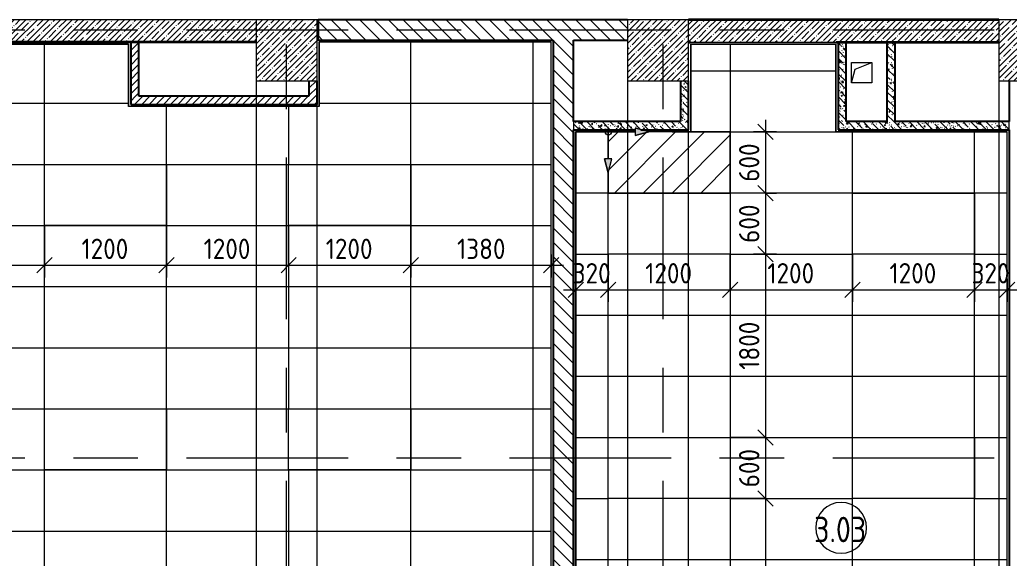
# Model space of a CAD drawing. Header units: millimetres. Extents: x -5507 to 191320, y -8553 to 29000.
# Drawn here: x 19589 to 29311, y 2614 to 7900 of the extents above; entities that cross this region are included whole.
import ezdxf

# ---------------------------------------------------------------- set-up
doc = ezdxf.new("R2010")
doc.units = ezdxf.units.MM
doc.linetypes.add('Осевая', pattern=[3175, 635, -476.25, 1587.5, -476.25])
for name, color, linetype, lineweight in [('0-1', 7, 'Continuous', 9), ('A-ANNO-DIMS', 7, 'Continuous', 9), ('A-ANNO-DIMS-100', 7, 'Continuous', 9), ('A-AREA-IDEN', 7, 'Continuous', 9), ('A-CLNG', 7, 'Continuous', 9), ('A-CLNG-PATT', 7, 'Continuous', 9), ('A-DETL', 7, 'Continuous', 9), ('A-DETL-GENF', 7, 'Continuous', 9), ('A-FLOR', 7, 'Continuous', 9), ('A-WALL', 7, 'Continuous', 9), ('I-WALL', 7, 'Continuous', 9), ('S-COLS', 7, 'Continuous', 9), ('Оси-2', 7, 'Осевая', 9)]:
    doc.layers.add(name, color=color, linetype=linetype, lineweight=lineweight)
for name, color, linetype, lineweight, true_color in [('A-DETL-GENF-3', 7, 'Continuous', 9, 0x004000), ('A-WALL-1', 7, 'Continuous', 25, 0x3c3c3c), ('A-WALL-3', 7, 'Continuous', 35, 0x3c3c3c)]:
    doc.layers.add(name, color=color, linetype=linetype, lineweight=lineweight, true_color=true_color)
doc.styles.add('GOST Common', font='GOST_Common.ttf', dxfattribs={"width": 0.9, "height": 250})
doc.styles.add('ISOCPEUR_1', font='isocpeur.ttf', dxfattribs={"width": 0.9, "height": 200})
doc.dimstyles.new('ISO-2_0_0_9К_Средний_округл2', dxfattribs={"dimscale": 304.8, "dimtxt": 199.196235, "dimasz": 0.492126, "dimexe": 0.393701, "dimexo": 0, "dimgap": 0, "dimtad": 1, "dimdec": 0, "dimrnd": 10, "dimzin": 0, "dimdsep": 46, "dimtxsty": 'ISOCPEUR_1', "dimblk1": 'OBLIQUE', "dimblk2": 'OBLIQUE', "dimsah": 1, "dimcen": 0.09, "dimdle": 0.393701, "dimazin": 0, "dimtfac": 1, "dimtdec": 4, "dimtix": 1, "dimtmove": 0, "dimatfit": 3, "dimfxl": 1, "dimtvp": 1, "dimtolj": 1, "dimtzin": 0, "dimarcsym": 2})
pattern_1 = [(135, (0, 0), (-70.71068, -70.71068), [])]
pattern_2 = [(135, (0, 0), (-75.43415, -75.43415), [106.68, -17.78, 3.556, -17.78]), (135, (0, 75.39), (-75.43415, -75.43415), []), (50, (0, 0), (127.5292, -11.15758), [13.335, -146.685]), (355, (0, 0), (-24.66966, 133.74), [10.668, -117.348]), (100.451, (10.63, -0.93), (102.85973, 122.5818), [11.333, -124.663]), (46.184, (0, 35.56), (189.75516, -29.4304), [20.002, -220.027]), (96.636, (15.81, 33.1), (166.1822, 173.1996), [17, -186.995]), (351.184, (0, 35.56), (166.1839, 173.1976), [16.002, -176.022]), (21, (17.78, 26.67), (106.13027, -71.58603), [13.335, -146.685]), (326, (17.78, 26.67), (43.2619, 128.93175), [10.668, -117.348]), (71.451, (26.62, 20.7), (149.392, 57.34505), [11.333, -124.663]), (37.5, (0, 0), (2.16223, 59.18836), [3.353, -112.573, 3.353, -115.773, -117.793]), (37.5, (0, 0), (2.16223, 59.18836), [-235.052, 3.353, -114.44]), (7.5, (0, 0), (46.77386, 70.12615), [3.353, -64.567, 3.353, -109.906, -44.894]), (7.5, (0, 0), (46.77386, 70.12615), [-181.178, 3.353, -41.542]), (327.5, (-39.65, 0), (94.91367, -4.01009), [3.353, -41.097, 3.353, -135.331, -184.023]), (327.5, (-39.65, 0), (94.91367, -4.01009), [-183.134, 3.353, -180.67]), (317.5, (-57.43, 0), (103.69057, 17.79882), [3.353, -54.432, 3.353, -88.748, -130.683]), (317.5, (-57.43, 0), (103.69057, 17.79882), [-149.885, 3.353, -127.33])]
pattern_3 = [(45, (0, 0), (-35.35534, 35.35534), [])]
pattern_4 = [(45, (0, 0), (-57.02463, 57.02463), []), (45, (57.025, 0), (-57.02463, 57.02463), [100.806, -20.161, 3.353, -16.808])]
pattern_5 = [(180, (21770.36, 6199), (-7e-14, -600), []), (270, (21770.4, 6199), (1200, 7e-14), [])]
pattern_6 = [(180, (11431, 2879.5), (-7e-14, -600), []), (270, (11431, 2879.5), (1200, 7e-14), [])]

# ---------------------------------------------------------------- blocks, each defined once
blk = doc.blocks.new('BSC_Колонна _Прямоугольная - 600х600-23286269-План потолков с обозначением видов отделки и геометрии 3 этажа в осях 1-12')
at = {"layer": 'S-COLS'}
h = blk.add_hatch(dxfattribs=at)
h.set_pattern_fill('FP_1', color=256, style=0, pattern_type=2)
h.set_pattern_definition([(45, (-29509.74, -7600), (-57.02463, 57.02463), []), (45, (-29452.72, -7600), (-57.02463, 57.02463), [100.806, -20.161, 3.353, -16.808])])
h.paths.add_polyline_path([(-300, -300), (300, -300), (300, 300), (-300, 300), (-300, 59.6)])
for p, q in [((300, 300), (-300, 300)), ((-300, 300), (-300, -300)), ((300, -300), (300, 300)), ((-300, -300), (300, -300))]:
    blk.add_line(p, q, dxfattribs=at)
blk = doc.blocks.new('BSC_Колонна _Прямоугольная - 600х600-V5-План потолков с обозначением видов отделки и геометрии 3 этажа в осях 1-12')
at = {"layer": 'S-COLS'}
h = blk.add_hatch(dxfattribs=at)
h.set_pattern_fill('FP_7', color=256, style=0, pattern_type=2)
h.set_pattern_definition([(45, (-25860, -7600), (-57.02463, 57.02463), []), (45, (-25802.975, -7600), (-57.02463, 57.02463), [100.806, -20.161, 3.353, -16.808])])
h.paths.add_polyline_path([(-300, -300), (300, -300), (300, 300), (-300, 300)])
for p, q in [((300, 300), (-300, 300)), ((-300, 300), (-300, -300)), ((300, -300), (300, 300)), ((-300, -300), (300, -300))]:
    blk.add_line(p, q, dxfattribs=at)
blk = doc.blocks.new('BSC_Колонна _Прямоугольная - 600х600-V19-План потолков с обозначением видов отделки и геометрии 3 этажа в осях 1-12')
at = {"layer": 'S-COLS'}
h = blk.add_hatch(dxfattribs=at)
h.set_pattern_fill('FP_24', color=256, style=0, pattern_type=2)
h.set_pattern_definition([(45, (-22210, -7600), (-57.02463, 57.02463), []), (45, (-22152.975, -7600), (-57.02463, 57.02463), [100.806, -20.161, 3.353, -16.808])])
h.paths.add_polyline_path([(-300, -300), (300, -300), (300, 300), (-300, 300)])
for p, q in [((300, 300), (-300, 300)), ((-300, 300), (-300, -300)), ((300, -300), (300, 300)), ((-300, -300), (300, -300))]:
    blk.add_line(p, q, dxfattribs=at)
blk = doc.blocks.new('Начало раскладки_красным - Начало раскладки_красным-26112293-План потолков с обозначением видов отделки и геометрии 3 этажа в осях 1-12')
at = {"layer": 'A-DETL-GENF'}
for points in [[(36.2, 264.8), (0, 400), (-36.2, 264.8)], [(400, 0), (264.8, 36.2), (264.8, -36.2)]]:
    blk.add_hatch(color=256, dxfattribs=at).paths.add_polyline_path(points)
for p, q in [((0, 400), (-36.2, 264.8)), ((0, 400), (-36.2, 264.8)), ((36.2, 264.8), (0, 400)), ((0, 400), (36.2, 264.8)), ((-36.2, 264.8), (36.2, 264.8)), ((-36.2, 264.8), (36.2, 264.8)), ((0, 30), (0, 264.8)), ((30, 0), (264.8, 0)), ((400, 0), (264.8, 36.2)), ((264.8, 36.2), (264.8, -36.2)), ((400, 0), (264.8, 36.2)), ((264.8, 36.2), (264.8, -36.2)), ((400, 0), (264.8, -36.2)), ((264.8, -36.2), (400, 0))]:
    blk.add_line(p, q, dxfattribs=at)
blk.add_circle((0, 0), 30, dxfattribs=at)
blk = doc.blocks.new('Марка_Помещения - Номер-25198446-План потолков с обозначением видов отделки и геометрии 3 этажа в осях 1-12')
at = {"layer": 'A-AREA-IDEN'}
for start, end in [(360, 180), (180, 360)]:
    blk.add_arc((0, 0), 2.5, start, end, dxfattribs=at)
blk = doc.blocks.new('DIMBLOCK33-План потолков с обозначением видов отделки и геометрии 3 этажа в осях 1-12')
at = {"layer": 'A-ANNO-DIMS-100'}
for p, q in [((26917.1, 6919), (26917.1, 6199)), ((27023.2, 6799), (26797.1, 6799)), ((26917.1, 6799), (27023.2, 6799)), ((27023.2, 6199), (26797.1, 6199)), ((26917.1, 6199), (27023.2, 6199))]:
    blk.add_line(p, q, dxfattribs=at)
at = {"layer": 'A-ANNO-DIMS-100', "lineweight": 20}
for p, q in [((26917.1, 6799), (26842.1, 6874)), ((26917.1, 6799), (26992.1, 6724)), ((26917.1, 6199), (26842.1, 6274)), ((26917.1, 6199), (26992.1, 6124))]:
    blk.add_line(p, q, dxfattribs=at)
at = {"layer": 'A-ANNO-DIMS-100', "color": 0, "insert": (26655.8, 6309.4), "char_height": 200, "width": 455.087, "attachment_point": 1, "rotation": 90, "line_spacing_factor": 1.149209, "style": 'ISOCPEUR_1'}
blk.add_mtext('600', dxfattribs=at)
blk = doc.blocks.new('_Oblique')
at = {"color": 0, "linetype": 'ByBlock', "lineweight": -2}
blk.add_line((-0.5, -0.5), (0.5, 0.5), dxfattribs=at)
blk = doc.blocks.new('DIMBLOCK34-План потолков с обозначением видов отделки и геометрии 3 этажа в осях 1-12')
at = {"layer": 'A-ANNO-DIMS-100', "lineweight": 20}
for p, q in [((26917.1, 6199), (26842.1, 6274)), ((26917.1, 6199), (26992.1, 6124)), ((26917.1, 5599), (26842.1, 5674)), ((26917.1, 5599), (26992.1, 5524))]:
    blk.add_line(p, q, dxfattribs=at)
at = {"layer": 'A-ANNO-DIMS-100'}
for p, q in [((27023.2, 6199), (26797.1, 6199)), ((26917.1, 6199), (26917.1, 5599)), ((26917.1, 6199), (27023.2, 6199)), ((27023.2, 5599), (26797.1, 5599)), ((26917.1, 5599), (27023.2, 5599))]:
    blk.add_line(p, q, dxfattribs=at)
at = {"layer": 'A-ANNO-DIMS-100', "color": 0, "insert": (26655.8, 5709.4), "char_height": 200, "width": 455.087, "attachment_point": 1, "rotation": 90, "line_spacing_factor": 1.149209, "style": 'ISOCPEUR_1'}
blk.add_mtext('600', dxfattribs=at)
blk = doc.blocks.new('DIMBLOCK35-План потолков с обозначением видов отделки и геометрии 3 этажа в осях 1-12')
at = {"layer": 'A-ANNO-DIMS-100', "lineweight": 20}
for p, q in [((26917.1, 5599), (26842.1, 5674)), ((26917.1, 5599), (26992.1, 5524)), ((26917.1, 3798.7), (26842.1, 3873.7)), ((26917.1, 3798.7), (26992.1, 3723.7))]:
    blk.add_line(p, q, dxfattribs=at)
at = {"layer": 'A-ANNO-DIMS-100'}
for p, q in [((27023.2, 5599), (26797.1, 5599)), ((26917.1, 5599), (26917.1, 3798.7)), ((26917.1, 5599), (27023.2, 5599)), ((26569.9, 3798.7), (27037.1, 3798.7)), ((26917.1, 3798.7), (26569.9, 3798.7))]:
    blk.add_line(p, q, dxfattribs=at)
at = {"layer": 'A-ANNO-DIMS-100', "color": 0, "insert": (26655.8, 4463.3), "char_height": 200, "width": 565.411, "attachment_point": 1, "rotation": 90, "line_spacing_factor": 1.149209, "style": 'ISOCPEUR_1'}
blk.add_mtext('1800', dxfattribs=at)
blk = doc.blocks.new('DIMBLOCK36-План потолков с обозначением видов отделки и геометрии 3 этажа в осях 1-12')
at = {"layer": 'A-ANNO-DIMS-100'}
for p, q in [((26569.9, 3798.7), (27037.1, 3798.7)), ((26917.1, 3798.7), (26569.9, 3798.7)), ((26917.1, 3798.7), (26917.1, 3198.7)), ((26569.9, 3198.7), (27037.1, 3198.7)), ((26917.1, 3198.7), (26569.9, 3198.7))]:
    blk.add_line(p, q, dxfattribs=at)
at = {"layer": 'A-ANNO-DIMS-100', "lineweight": 20}
for p, q in [((26917.1, 3798.7), (26842.1, 3873.7)), ((26917.1, 3798.7), (26992.1, 3723.7)), ((26917.1, 3198.7), (26842.1, 3273.7)), ((26917.1, 3198.7), (26992.1, 3123.7))]:
    blk.add_line(p, q, dxfattribs=at)
at = {"layer": 'A-ANNO-DIMS-100', "color": 0, "insert": (26655.8, 3309.1), "char_height": 200, "width": 455.087, "attachment_point": 1, "rotation": 90, "line_spacing_factor": 1.149209, "style": 'ISOCPEUR_1'}
blk.add_mtext('600', dxfattribs=at)
blk = doc.blocks.new('DIMBLOCK37-План потолков с обозначением видов отделки и геометрии 3 этажа в осях 1-12')
at = {"layer": 'A-ANNO-DIMS-100', "lineweight": 20}
for p, q in [((26917.1, 3198.7), (26842.1, 3273.7)), ((26917.1, 3198.7), (26992.1, 3123.7)), ((26917.1, 1398.7), (26842.1, 1473.7)), ((26917.1, 1398.7), (26992.1, 1323.7))]:
    blk.add_line(p, q, dxfattribs=at)
at = {"layer": 'A-ANNO-DIMS-100'}
for p, q in [((26569.9, 3198.7), (27037.1, 3198.7)), ((26917.1, 3198.7), (26569.9, 3198.7)), ((26917.1, 3198.7), (26917.1, 1398.7)), ((26569.9, 1398.7), (27037.1, 1398.7)), ((26917.1, 1398.7), (26569.9, 1398.7))]:
    blk.add_line(p, q, dxfattribs=at)
at = {"layer": 'A-ANNO-DIMS-100', "color": 0, "insert": (26655.8, 2063.2), "char_height": 200, "width": 565.411, "attachment_point": 1, "rotation": 90, "line_spacing_factor": 1.149209, "style": 'ISOCPEUR_1'}
blk.add_mtext('1800', dxfattribs=at)
blk = doc.blocks.new('DIMBLOCK58-План потолков с обозначением видов отделки и геометрии 3 этажа в осях 1-12')
at = {"layer": 'A-ANNO-DIMS-100'}
for p, q in [((17430.6, 5880.7), (17430.6, 5369.8)), ((17430.6, 5489.8), (17430.6, 5880.7)), ((19830.6, 5880.7), (19830.6, 5369.8)), ((19830.6, 5489.8), (19830.6, 5880.7)), ((17430.6, 5489.8), (19830.6, 5489.8))]:
    blk.add_line(p, q, dxfattribs=at)
at = {"layer": 'A-ANNO-DIMS-100', "lineweight": 20}
for p, q in [((17430.6, 5489.8), (17505.6, 5564.8)), ((19830.6, 5489.8), (19905.6, 5564.8)), ((17430.6, 5489.8), (17355.6, 5414.8)), ((19830.6, 5489.8), (19755.6, 5414.8))]:
    blk.add_line(p, q, dxfattribs=at)
at = {"layer": 'A-ANNO-DIMS-100', "color": 0, "insert": (18368.2, 5751.1), "char_height": 200, "width": 629.767, "attachment_point": 1, "line_spacing_factor": 1.149209, "style": 'ISOCPEUR_1'}
blk.add_mtext('2400', dxfattribs=at)
blk = doc.blocks.new('DIMBLOCK59-План потолков с обозначением видов отделки и геометрии 3 этажа в осях 1-12')
at = {"layer": 'A-ANNO-DIMS-100'}
for p, q in [((19830.6, 5880.7), (19830.6, 5369.8)), ((19830.6, 5489.8), (19830.6, 5880.7)), ((21030.6, 5880.7), (21030.6, 5369.8)), ((21030.6, 5489.8), (21030.6, 5880.7)), ((19830.6, 5489.8), (21030.6, 5489.8))]:
    blk.add_line(p, q, dxfattribs=at)
at = {"layer": 'A-ANNO-DIMS-100', "lineweight": 20}
for p, q in [((19830.6, 5489.8), (19905.6, 5564.8)), ((21030.6, 5489.8), (21105.6, 5564.8)), ((19830.6, 5489.8), (19755.6, 5414.8)), ((21030.6, 5489.8), (20955.6, 5414.8))]:
    blk.add_line(p, q, dxfattribs=at)
at = {"layer": 'A-ANNO-DIMS-100', "color": 0, "insert": (20195, 5751.1), "char_height": 200, "width": 565.411, "attachment_point": 1, "line_spacing_factor": 1.149209, "style": 'ISOCPEUR_1'}
blk.add_mtext('1200', dxfattribs=at)
blk = doc.blocks.new('DIMBLOCK60-План потолков с обозначением видов отделки и геометрии 3 этажа в осях 1-12')
at = {"layer": 'A-ANNO-DIMS-100'}
for p, q in [((21030.6, 5880.7), (21030.6, 5369.8)), ((21030.6, 5489.8), (21030.6, 5880.7)), ((22230.6, 5880.7), (22230.6, 5369.8)), ((22230.6, 5489.8), (22230.6, 5880.7)), ((21030.6, 5489.8), (22230.6, 5489.8))]:
    blk.add_line(p, q, dxfattribs=at)
at = {"layer": 'A-ANNO-DIMS-100', "lineweight": 20}
for p, q in [((21030.6, 5489.8), (21105.6, 5564.8)), ((22230.6, 5489.8), (22305.6, 5564.8)), ((21030.6, 5489.8), (20955.6, 5414.8)), ((22230.6, 5489.8), (22155.6, 5414.8))]:
    blk.add_line(p, q, dxfattribs=at)
at = {"layer": 'A-ANNO-DIMS-100', "color": 0, "insert": (21395, 5751.1), "char_height": 200, "width": 565.411, "attachment_point": 1, "line_spacing_factor": 1.149209, "style": 'ISOCPEUR_1'}
blk.add_mtext('1200', dxfattribs=at)
blk = doc.blocks.new('DIMBLOCK61-План потолков с обозначением видов отделки и геометрии 3 этажа в осях 1-12')
at = {"layer": 'A-ANNO-DIMS-100'}
for p, q in [((22230.6, 5880.7), (22230.6, 5369.8)), ((22230.6, 5489.8), (22230.6, 5880.7)), ((23430.6, 5880.7), (23430.6, 5369.8)), ((23430.6, 5489.8), (23430.6, 5880.7)), ((22230.6, 5489.8), (23430.6, 5489.8))]:
    blk.add_line(p, q, dxfattribs=at)
at = {"layer": 'A-ANNO-DIMS-100', "lineweight": 20}
for p, q in [((22230.6, 5489.8), (22305.6, 5564.8)), ((23430.6, 5489.8), (23505.6, 5564.8)), ((22230.6, 5489.8), (22155.6, 5414.8)), ((23430.6, 5489.8), (23355.6, 5414.8))]:
    blk.add_line(p, q, dxfattribs=at)
at = {"layer": 'A-ANNO-DIMS-100', "color": 0, "insert": (22595, 5751.1), "char_height": 200, "width": 565.411, "attachment_point": 1, "line_spacing_factor": 1.149209, "style": 'ISOCPEUR_1'}
blk.add_mtext('1200', dxfattribs=at)
blk = doc.blocks.new('DIMBLOCK62-План потолков с обозначением видов отделки и геометрии 3 этажа в осях 1-12')
at = {"layer": 'A-ANNO-DIMS-100'}
for p, q in [((23430.6, 5880.7), (23430.6, 5369.8)), ((23430.6, 5489.8), (23430.6, 5880.7)), ((24810.7, 5595.9), (24810.7, 5369.8)), ((24810.7, 5489.8), (24810.7, 5595.9)), ((23430.6, 5489.8), (24930.7, 5489.8))]:
    blk.add_line(p, q, dxfattribs=at)
at = {"layer": 'A-ANNO-DIMS-100', "lineweight": 20}
for p, q in [((23430.6, 5489.8), (23505.6, 5564.8)), ((24810.7, 5489.8), (24885.7, 5564.8)), ((23430.6, 5489.8), (23355.6, 5414.8)), ((24810.7, 5489.8), (24735.7, 5414.8))]:
    blk.add_line(p, q, dxfattribs=at)
at = {"layer": 'A-ANNO-DIMS-100', "color": 0, "insert": (23885.1, 5751.1), "char_height": 200, "width": 565.411, "attachment_point": 1, "line_spacing_factor": 1.149209, "style": 'ISOCPEUR_1'}
blk.add_mtext('1380', dxfattribs=at)
blk = doc.blocks.new('DIMBLOCK63-План потолков с обозначением видов отделки и геометрии 3 этажа в осях 1-12')
at = {"layer": 'A-ANNO-DIMS-100'}
for p, q in [((25369.9, 5598.7), (25369.9, 5130)), ((25369.9, 5250), (25369.9, 5598.7)), ((25051.7, 5356), (25051.7, 5130)), ((25051.7, 5250), (25051.7, 5356)), ((24931.7, 5250), (25369.9, 5250))]:
    blk.add_line(p, q, dxfattribs=at)
at = {"layer": 'A-ANNO-DIMS-100', "lineweight": 20}
for p, q in [((25051.7, 5250), (24976.7, 5175)), ((25051.7, 5250), (25126.7, 5325)), ((25369.9, 5250), (25294.9, 5175)), ((25369.9, 5250), (25444.9, 5325))]:
    blk.add_line(p, q, dxfattribs=at)
at = {"layer": 'A-ANNO-DIMS-100', "color": 0, "insert": (25021.2, 5511.3), "char_height": 200, "width": 455.087, "attachment_point": 1, "line_spacing_factor": 1.149209, "style": 'ISOCPEUR_1'}
blk.add_mtext('320', dxfattribs=at)
blk = doc.blocks.new('DIMBLOCK64-План потолков с обозначением видов отделки и геометрии 3 этажа в осях 1-12')
at = {"layer": 'A-ANNO-DIMS-100'}
for p, q in [((25369.9, 5598.7), (25369.9, 5130)), ((25369.9, 5250), (25369.9, 5598.7)), ((26569.9, 5598.7), (26569.9, 5130)), ((26569.9, 5250), (26569.9, 5598.7)), ((25369.9, 5250), (26569.9, 5250))]:
    blk.add_line(p, q, dxfattribs=at)
at = {"layer": 'A-ANNO-DIMS-100', "lineweight": 20}
for p, q in [((25369.9, 5250), (25294.9, 5175)), ((25369.9, 5250), (25444.9, 5325)), ((26569.9, 5250), (26494.9, 5175)), ((26569.9, 5250), (26644.9, 5325))]:
    blk.add_line(p, q, dxfattribs=at)
at = {"layer": 'A-ANNO-DIMS-100', "color": 0, "insert": (25734.3, 5511.3), "char_height": 200, "width": 565.411, "attachment_point": 1, "line_spacing_factor": 1.149209, "style": 'ISOCPEUR_1'}
blk.add_mtext('1200', dxfattribs=at)
blk = doc.blocks.new('DIMBLOCK65-План потолков с обозначением видов отделки и геометрии 3 этажа в осях 1-12')
at = {"layer": 'A-ANNO-DIMS-100'}
for p, q in [((26569.9, 5598.7), (26569.9, 5130)), ((26569.9, 5250), (26569.9, 5598.7)), ((27769.9, 5598.7), (27769.9, 5130)), ((27769.9, 5250), (27769.9, 5598.7)), ((26569.9, 5250), (27769.9, 5250))]:
    blk.add_line(p, q, dxfattribs=at)
at = {"layer": 'A-ANNO-DIMS-100', "lineweight": 20}
for p, q in [((26569.9, 5250), (26494.9, 5175)), ((26569.9, 5250), (26644.9, 5325)), ((27769.9, 5250), (27694.9, 5175)), ((27769.9, 5250), (27844.9, 5325))]:
    blk.add_line(p, q, dxfattribs=at)
at = {"layer": 'A-ANNO-DIMS-100', "color": 0, "insert": (26934.3, 5511.3), "char_height": 200, "width": 565.411, "attachment_point": 1, "line_spacing_factor": 1.149209, "style": 'ISOCPEUR_1'}
blk.add_mtext('1200', dxfattribs=at)
blk = doc.blocks.new('DIMBLOCK66-План потолков с обозначением видов отделки и геометрии 3 этажа в осях 1-12')
at = {"layer": 'A-ANNO-DIMS-100'}
for p, q in [((27769.9, 5598.7), (27769.9, 5130)), ((27769.9, 5250), (27769.9, 5598.7)), ((28969.9, 5598.7), (28969.9, 5130)), ((28969.9, 5250), (28969.9, 5598.7)), ((27769.9, 5250), (28969.9, 5250))]:
    blk.add_line(p, q, dxfattribs=at)
at = {"layer": 'A-ANNO-DIMS-100', "lineweight": 20}
for p, q in [((27769.9, 5250), (27694.9, 5175)), ((27769.9, 5250), (27844.9, 5325)), ((28969.9, 5250), (28894.9, 5175)), ((28969.9, 5250), (29044.9, 5325))]:
    blk.add_line(p, q, dxfattribs=at)
at = {"layer": 'A-ANNO-DIMS-100', "color": 0, "insert": (28134.3, 5511.3), "char_height": 200, "width": 565.411, "attachment_point": 1, "line_spacing_factor": 1.149209, "style": 'ISOCPEUR_1'}
blk.add_mtext('1200', dxfattribs=at)
blk = doc.blocks.new('DIMBLOCK67-План потолков с обозначением видов отделки и геометрии 3 этажа в осях 1-12')
at = {"layer": 'A-ANNO-DIMS-100'}
for p, q in [((28969.9, 5598.7), (28969.9, 5130)), ((28969.9, 5250), (28969.9, 5598.7)), ((29290.7, 5356), (29290.7, 5130)), ((29290.7, 5250), (29290.7, 5356)), ((28969.9, 5250), (29410.7, 5250))]:
    blk.add_line(p, q, dxfattribs=at)
at = {"layer": 'A-ANNO-DIMS-100', "lineweight": 20}
for p, q in [((28969.9, 5250), (28894.9, 5175)), ((28969.9, 5250), (29044.9, 5325)), ((29290.7, 5250), (29215.7, 5175)), ((29290.7, 5250), (29365.7, 5325))]:
    blk.add_line(p, q, dxfattribs=at)
at = {"layer": 'A-ANNO-DIMS-100', "color": 0, "insert": (28940.7, 5511.3), "char_height": 200, "width": 455.087, "attachment_point": 1, "line_spacing_factor": 1.149209, "style": 'ISOCPEUR_1'}
blk.add_mtext('320', dxfattribs=at)

msp = doc.modelspace()

# ---------------------------------------------------------------- hatches: boundary and pattern name
at = {"layer": 'A-CLNG-PATT'}
h = msp.add_hatch(dxfattribs=at)
h.set_pattern_fill('FP_34', color=256, style=0, pattern_type=2)
h.set_pattern_definition(pattern_6)
h.paths.add_polyline_path([(21910, 520), (21910, 7050), (20659, 7050), (20658, 7660), (19360, 7660), (19360, 7050), (17260, 7050), (17260, 6480.7), (17430.6, 6480.7), (17430.6, 5880.7), (17260, 5880.7), (17260, 4080.7), (17430.6, 4080.7), (17430.6, 3480.7), (17260, 3480.7), (17260, 1680.7), (17430.6, 1680.7), (17430.6, 1080.7), (17260, 1080.7), (17260, 520), (21890, 520)])
h.paths.add_polyline_path([(22730, 520), (24810.7, 520), (24810.7, 7680), (22530, 7680), (22530, 7050), (22510, 7050), (22510, 6480.7), (23430.6, 6480.7), (23430.6, 5880.7), (22510, 5880.7), (22510, 4080.7), (23430.6, 4080.7), (23430.6, 3480.7), (22510, 3480.7), (22510, 1680.7), (23430.6, 1680.7), (23430.6, 1080.7), (22510, 1080.7), (22510, 520), (22530, 520)])
h.paths.add_polyline_path([(16640, 520), (16660, 520), (16660, 1080.7), (16230.6, 1080.7), (16230.6, 1680.7), (16660, 1680.7), (16660, 3480.7), (16230.6, 3480.7), (16230.6, 4080.7), (16660, 4080.7), (16660, 5880.7), (16230.6, 5880.7), (16230.6, 6480.7), (16660, 6480.7), (16660, 7050), (16110, 7050), (16109, 7680), (14231, 7679.7), (14095.8, 7643.4), (14095.7, 7680), (12780, 7680), (12780, 7280), (12760, 7280), (12760, 520), (15831.5, 520)])
h.paths.add_polyline_path([(21030.6, 1080.7), (19830.6, 1080.7), (19830.6, 1680.7), (21030.6, 1680.7)])
h.paths.add_polyline_path([(13830.6, 1080.7), (13830.6, 1680.7), (15030.6, 1680.7), (15030.6, 1080.7)])
h.paths.add_polyline_path([(19830.6, 3480.7), (19830.6, 4080.7), (21030.6, 4080.7), (21030.6, 3480.7)])
h.paths.add_polyline_path([(15030.6, 3480.7), (13830.6, 3480.7), (13830.6, 4080.7), (15030.6, 4080.7)])
h.paths.add_polyline_path([(19830.6, 5880.7), (19830.6, 6480.7), (21030.6, 6480.7), (21030.6, 5880.7)])
h.paths.add_polyline_path([(15030.6, 5880.7), (13830.6, 5880.7), (13831, 6480.7), (15030.6, 6480.7)])
h.paths.add_polyline_path([(13831.2, 7279.5), (13794.9, 7414.7), (13867.4, 7414.8)])
h = msp.add_hatch(dxfattribs=at)
h.set_pattern_fill('FP_33', color=256, style=0, pattern_type=2)
h.set_pattern_definition(pattern_5)
h.paths.add_polyline_path([(29189.7, 520), (29210, 520), (29210, 6800), (27609.7, 6800), (27608.7, 7660), (26180, 7660), (26180, 6800), (26160, 6799.7), (26160, 6198.7), (26569.9, 6198.7), (26569.9, 5598.7), (26160, 5598.7), (26160, 3798.7), (26569.9, 3798.7), (26569.9, 3198.7), (26160, 3198.7), (26160, 1398.7), (26569.9, 1398.7), (26569.9, 798.7), (26160, 798.7), (26160, 520), (28910.5, 520)])
h.paths.add_polyline_path([(25560, 520), (25560, 798.7), (25369.9, 798.7), (25369.9, 1398.7), (25560, 1398.7), (25560, 3198.7), (25369.9, 3198.7), (25369.9, 3798.7), (25560, 3798.7), (25560, 5598.7), (25369.9, 5598.7), (25370.4, 6198.7), (25560, 6198.7), (25560, 6800), (25050.7, 6800), (25050.7, 520), (25540, 520)])
h.paths.add_polyline_path([(28969.9, 798.7), (27769.9, 798.7), (27769.9, 1398.7), (28969.9, 1398.7)])
h.paths.add_polyline_path([(27769.9, 3198.7), (27769.9, 3798.7), (28969.9, 3798.7), (28969.9, 3198.7)])
h.paths.add_polyline_path([(27769.9, 5598.7), (27769.9, 6198.7), (28969.9, 6198.7), (28969.9, 5598.7)])
h.paths.add_polyline_path([(25370.6, 6398.7), (25334.3, 6534), (25406.7, 6534)])
h = msp.add_hatch(dxfattribs=at)
h.set_pattern_fill('FP_34', color=256, style=0, pattern_type=2)
h.set_pattern_definition(pattern_6)
h.paths.add_polyline_path([(22510, 520), (22510, 1080.7), (22230.6, 1080.7), (22230.6, 1680.7), (22510, 1680.7), (22510, 3480.7), (22230.6, 3480.7), (22230.6, 4080.7), (22510, 4080.7), (22510, 5880.7), (22230.6, 5880.7), (22230.6, 6480.7), (22510, 6480.7), (22510, 7050), (21910, 7050), (21910, 520), (21911.8, 520)])
h.paths.add_polyline_path([(16661.8, 520), (17260, 520), (17260, 1080.7), (16660, 1080.7), (16660, 520)])
h.paths.add_polyline_path([(12630, 520), (12760, 520), (12760, 7280), (12630, 7280), (12630, 2365.1)])
h.paths.add_polyline_path([(16660, 1680.7), (17260, 1680.7), (17260, 3480.7), (16660, 3480.7), (16660, 2836.5)])
h.paths.add_polyline_path([(17260, 4080.7), (17260, 5880.7), (16660, 5880.7), (16660, 4080.7), (16975.9, 4080.7)])
h.paths.add_polyline_path([(17187.7, 6480.7), (17260, 6480.7), (17260, 7050), (16660, 7050), (16660, 6480.7)])
h = msp.add_hatch(dxfattribs=at)
h.set_pattern_fill('FP_33', color=256, style=0, pattern_type=2)
h.set_pattern_definition(pattern_5)
h.paths.add_polyline_path([(29211.8, 520), (29290.7, 521), (29289.7, 6800), (29210, 6800), (29210, 520)])
h.paths.add_polyline_path([(25561.8, 520), (26160, 520), (26160, 798.7), (25560, 798.7), (25561.1, 520)])
h.paths.add_polyline_path([(25560, 1398.7), (26160, 1398.7), (26160, 3198.7), (25560, 3198.7), (25560, 2365.1)])
h.paths.add_polyline_path([(25851.1, 3798.7), (26160, 3798.7), (26160, 5598.7), (25560, 5598.7), (25560, 3798.7)])
h.paths.add_polyline_path([(25560, 6198.7), (26160, 6198.7), (26159.5, 6800), (25770.4, 6799), (25635.1, 6762.7), (25635.1, 6800), (25560, 6799.7), (25560, 6339.8)])
at = {"layer": 'A-DETL-GENF-3'}
h = msp.add_hatch(dxfattribs=at)
h.set_pattern_fill('FP_39', color=256, style=0, pattern_type=2)
h.set_pattern_definition([(45, (0, 0), (-141.4214, 141.4214), [])])
h.paths.add_polyline_path([(25370.4, 6198.7), (26570.4, 6198.7), (26570.4, 6799.7), (25770.4, 6799), (25635.1, 6762.7), (25635.1, 6799.7), (25370.4, 6799.7), (25370.4, 6534), (25406.7, 6534), (25370.4, 6398.7)])
at = {"layer": 'I-WALL'}
h = msp.add_hatch(dxfattribs=at)
h.set_pattern_fill('FP_11', color=256, style=0, pattern_type=2)
h.set_pattern_definition(pattern_4)
h.paths.add_polyline_path([(19260, 7680), (21910, 7680), (21910, 7900), (17270, 7900), (17270, 7680), (18738, 7680)])
h = msp.add_hatch(dxfattribs=at)
h.set_pattern_fill('FP_9', color=256, style=0, pattern_type=2)
h.set_pattern_definition(pattern_1)
h.paths.add_polyline_path([(22520, 7700), (25560, 7700), (25560, 7900), (22520, 7900)])
h = msp.add_hatch(dxfattribs=at)
h.set_pattern_fill('FP_11', color=256, style=0, pattern_type=2)
h.set_pattern_definition(pattern_4)
h.paths.add_polyline_path([(29209.7, 7680), (29209.7, 7900), (26160, 7900), (26160, 7680), (28910.5, 7680)])
h = msp.add_hatch(dxfattribs=at)
h.set_pattern_fill('FP_9', color=256, style=0, pattern_type=2)
h.set_pattern_definition(pattern_1)
h.paths.add_polyline_path([(25030.7, 400), (25030.7, 7700), (24830.7, 7700), (24830.7, 400)])
h = msp.add_hatch(dxfattribs=at)
h.set_pattern_fill('FP_21', color=256, style=0, pattern_type=2)
h.set_pattern_definition(pattern_3)
h.paths.add_polyline_path([(20759, 7150), (20759, 7680), (20679, 7680), (20679, 7150)])
h = msp.add_hatch(dxfattribs=at)
h.set_pattern_fill('FP_16', color=256, style=0, pattern_type=2)
h.set_pattern_definition(pattern_2)
h.paths.add_polyline_path([(27709.7, 6820), (27709.7, 7680), (27629.7, 7680), (27629.7, 6820)])
h = msp.add_hatch(dxfattribs=at)
h.set_pattern_fill('FP_16', color=256, style=0, pattern_type=2)
h.set_pattern_definition(pattern_2)
h.paths.add_polyline_path([(28109.7, 6900), (28189.7, 6900), (28189.7, 7680), (28109.7, 7680)])
h = msp.add_hatch(dxfattribs=at)
h.set_pattern_fill('FP_21', color=256, style=0, pattern_type=2)
h.set_pattern_definition(pattern_3)
h.paths.add_polyline_path([(22510, 7070), (22510, 7300), (22430, 7300), (22430, 7070)])
h = msp.add_hatch(dxfattribs=at)
h.set_pattern_fill('FP_16', color=256, style=0, pattern_type=2)
h.set_pattern_definition(pattern_2)
h.paths.add_polyline_path([(26160, 6820), (26160, 7300), (26080, 7300), (26080, 6820)])
h = msp.add_hatch(dxfattribs=at)
h.set_pattern_fill('FP_21', color=256, style=0, pattern_type=2)
h.set_pattern_definition(pattern_3)
h.paths.add_polyline_path([(21644.4, 7070), (22430, 7070), (22430, 7150), (20679, 7150), (20679, 7070)])
h = msp.add_hatch(dxfattribs=at)
h.set_pattern_fill('FP_16', color=256, style=0, pattern_type=2)
h.set_pattern_definition(pattern_2)
h.paths.add_polyline_path([(26004.1, 6820), (26080, 6820), (26080, 6900), (25030.7, 6900), (25030.7, 6820), (25635.1, 6820), (25635.1, 6835.1), (25691.7, 6820), (25770.4, 6820)])
h = msp.add_hatch(dxfattribs=at)
h.set_pattern_fill('FP_16', color=256, style=0, pattern_type=2)
h.set_pattern_definition(pattern_2)
h.paths.add_polyline_path([(28910.5, 6820), (29310.7, 6820), (29310.7, 6900), (27709.7, 6900), (27709.7, 6820)])

# ---------------------------------------------------------------- linework, layer by layer
at = {"layer": '0-1'}
for p, q in [((27760, 7280), (27796.2, 7415.2)), ((27796.2, 7415.2), (27960, 7480))]:
    msp.add_line(p, q, dxfattribs=at)
at = {"layer": 'A-CLNG'}
for p, q in [((19830.6, 5880.7), (19830.6, 6480.7)), ((19830.6, 6480.7), (21030.6, 6480.7)), ((21030.6, 6480.7), (21030.6, 5880.7)), ((22230.6, 5880.7), (22230.6, 6480.7)), ((22230.6, 6480.7), (23430.6, 6480.7)), ((23430.6, 6480.7), (23430.6, 5880.7)), ((25369.9, 5598.7), (25369.9, 6198.7)), ((25370.4, 6198.7), (26569.9, 6198.7)), ((26569.9, 6198.7), (26569.9, 5598.7)), ((27769.9, 5598.7), (27769.9, 6198.7)), ((27769.9, 6198.7), (28969.9, 6198.7)), ((28969.9, 6198.7), (28969.9, 5598.7)), ((21030.6, 5880.7), (19830.6, 5880.7)), ((23430.6, 5880.7), (22230.6, 5880.7)), ((26569.9, 5598.7), (25369.9, 5598.7)), ((28969.9, 5598.7), (27769.9, 5598.7)), ((19830.6, 3480.7), (19830.6, 4080.7)), ((19830.6, 4080.7), (21030.6, 4080.7)), ((21030.6, 4080.7), (21030.6, 3480.7)), ((22230.6, 3480.7), (22230.6, 4080.7)), ((22230.6, 4080.7), (23430.6, 4080.7)), ((23430.6, 4080.7), (23430.6, 3480.7)), ((25369.9, 3198.7), (25369.9, 3798.7)), ((25369.9, 3798.7), (26569.9, 3798.7)), ((26569.9, 3798.7), (26569.9, 3198.7)), ((27769.9, 3198.7), (27769.9, 3798.7)), ((27769.9, 3798.7), (28969.9, 3798.7)), ((28969.9, 3798.7), (28969.9, 3198.7)), ((21030.6, 3480.7), (19830.6, 3480.7)), ((23430.6, 3480.7), (22230.6, 3480.7)), ((26569.9, 3198.7), (25369.9, 3198.7)), ((28969.9, 3198.7), (27769.9, 3198.7))]:
    msp.add_line(p, q, dxfattribs=at)
at = {"layer": 'A-DETL'}
for p, q in [((25635.1, 6799.7), (25370.4, 6799.7)), ((25370.4, 6799.7), (25370.4, 6534)), ((26570.4, 6799.7), (25767.5, 6799.7)), ((26570.4, 6198.7), (26570.4, 6799.7)), ((25370.4, 6399.6), (25370.4, 6198.7)), ((25370.4, 6198.7), (26570.4, 6198.7))]:
    msp.add_line(p, q, dxfattribs=at)
at = {"layer": 'A-FLOR'}
for p, q in [((27760, 7480), (27960, 7480)), ((27760, 7280), (27760, 7480)), ((27960, 7480), (27960, 7280)), ((21910, 7300), (22430, 7300)), ((21910, 7300), (21910, 500)), ((25560, 7300), (26080, 7300)), ((25560, 7300), (25560, 500)), ((26160, 500), (26160, 7300)), ((29210, 7300), (29310.7, 7300)), ((29210, 7300), (29210, 500)), ((27960, 7280), (27760, 7280)), ((22510, 500), (22510, 7070))]:
    msp.add_line(p, q, dxfattribs=at)
at = {"layer": 'A-WALL'}
for p, q in [((21910, 7900), (17270, 7900)), ((26180, 7680), (27609.7, 7680)), ((25030.7, 6900), (25030.7, 6820)), ((29310.7, 6820), (29310.7, 6900))]:
    msp.add_line(p, q, dxfattribs=at)
at = {"layer": 'A-WALL-1'}
for p, q in [((25560, 7900), (22520, 7900)), ((22520, 7900), (22520, 7700)), ((22520, 7700), (24830.7, 7700)), ((24830.7, 7700), (24830.7, 400)), ((25030.7, 6900), (25030.7, 7700)), ((25030.7, 7700), (25560, 7700)), ((20679, 7680), (20679, 7070)), ((20759, 7150), (20759, 7680)), ((27629.7, 7680), (27629.7, 6820)), ((27709.7, 6900), (27709.7, 7680)), ((28109.7, 7680), (28109.7, 6900)), ((28189.7, 6900), (28189.7, 7680)), ((22430, 7300), (22430, 7150)), ((22510, 7070), (22510, 7300)), ((26080, 7300), (26080, 6900)), ((26160, 6820), (26160, 7300)), ((29310.7, 7300), (29310.7, 6900)), ((22430, 7150), (20759, 7150)), ((20679, 7070), (22510, 7070)), ((26080, 6900), (25030.7, 6900)), ((25030.7, 400), (25030.7, 6820)), ((25030.7, 6820), (25635.1, 6820)), ((25691.7, 6820), (26160, 6820)), ((27629.7, 6820), (29310.7, 6820)), ((28109.7, 6900), (27709.7, 6900)), ((29310.7, 6900), (28189.7, 6900)), ((29310.7, 6820), (29310.7, 500))]:
    msp.add_line(p, q, dxfattribs=at)
at = {"layer": 'A-WALL-3'}
for p, q in [((29209.7, 7900), (26160, 7900)), ((21910, 7680), (17270, 7680)), ((26160, 7680), (26180, 7680)), ((27609.7, 7680), (29209.7, 7680))]:
    msp.add_line(p, q, dxfattribs=at)
at = {"layer": 'I-WALL'}
for p, q in [((25560, 7900), (22510, 7900)), ((22510, 7700), (22520, 7700)), ((20658, 7660), (19360, 7660)), ((20658, 7659), (19360, 7659)), ((20658, 7049), (20658, 7660)), ((20659, 7050), (20659, 7660)), ((24810.7, 7680), (22530, 7680)), ((22530, 7049), (22530, 7680)), ((22611, 7679), (22530, 7679)), ((22531, 7679), (22531, 7049)), ((22611, 7680), (22611, 7679)), ((24051, 7679), (24051, 7680)), ((24809.7, 7679), (24051, 7679)), ((24809.7, 520), (24809.7, 7679)), ((24810.7, 400), (24810.7, 7680)), ((26180, 7660), (26180, 6800)), ((27608.7, 7660), (26181, 7660)), ((26181, 7659), (26181, 6799.7)), ((27608.7, 7659), (26181, 7659)), ((27608.7, 6799), (27608.7, 7659)), ((27609.7, 6800), (27609.7, 7660)), ((22530, 7050), (20658, 7050)), ((22531, 7049), (20658, 7049)), ((25635.1, 6800), (25050.7, 6800)), ((25050.7, 400), (25050.7, 6800)), ((25635.1, 6799), (25051.7, 6799)), ((25051.7, 6799), (25051.7, 400)), ((26180, 6800), (25766.5, 6800)), ((26181, 6799), (25770.4, 6799)), ((29289.7, 6799), (27608.7, 6799)), ((29289.7, 6800), (27609.7, 6800)), ((29289.7, 521), (29289.7, 6799)), ((29290.7, 521), (29290.7, 6800))]:
    msp.add_line(p, q, dxfattribs=at)
at = {"layer": 'Оси-2'}
for p, q in [((22210, 673.4), (22210, 24898.1)), ((25910, 673.4), (25910, 24898.1)), ((-2109.8, 7800), (35990, 7800)), ((-2109.8, 3600), (35990, 3600))]:
    msp.add_line(p, q, dxfattribs=at)

# ---------------------------------------------------------------- block references
at = {"layer": 'A-AREA-IDEN', "xscale": 99.99999999999993, "yscale": 99.99999999999993, "zscale": 99.99999999999993}
msp.add_blockref('Марка_Помещения - Номер-25198446-План потолков с обозначением видов отделки и геометрии 3 этажа в осях 1-12', (27659.1, 2912), dxfattribs=at)
at = {"layer": 'A-DETL-GENF', "rotation": 270.0335966872863}
msp.add_blockref('Начало раскладки_красным - Начало раскладки_красным-26112293-План потолков с обозначением видов отделки и геометрии 3 этажа в осях 1-12', (25370.4, 6798.7), dxfattribs=at)
at = {"layer": 'S-COLS'}
for name, p in [('BSC_Колонна _Прямоугольная - 600х600-V19-План потолков с обозначением видов отделки и геометрии 3 этажа в осях 1-12', (22210, 7600)), ('BSC_Колонна _Прямоугольная - 600х600-V5-План потолков с обозначением видов отделки и геометрии 3 этажа в осях 1-12', (25860, 7600)), ('BSC_Колонна _Прямоугольная - 600х600-23286269-План потолков с обозначением видов отделки и геометрии 3 этажа в осях 1-12', (29509.7, 7600))]:
    msp.add_blockref(name, p, dxfattribs=at)

# ---------------------------------------------------------------- texts
at = {"layer": 'A-AREA-IDEN', "insert": (27393.4, 3020.5), "char_height": 250, "width": 663.797, "attachment_point": 1, "style": 'GOST Common'}
msp.add_mtext('3.03', dxfattribs=at)

# ---------------------------------------------------------------- dimensions: what is measured, and where the dimension line sits
at = {"layer": 'A-ANNO-DIMS'}
for base, p1, p2, override, picture, middle in [((26917.1, 6199), (27023.2, 6799), (27023.2, 6199), {"dimpost": '<>', "dimfxl": 600}, 'DIMBLOCK33-План потолков с обозначением видов отделки и геометрии 3 этажа в осях 1-12', (26817.1, 6499)), ((26917.1, 5599), (27023.2, 6199), (27023.2, 5599), {"dimpost": '<>', "dimfxl": 600}, 'DIMBLOCK34-План потолков с обозначением видов отделки и геометрии 3 этажа в осях 1-12', (26817.1, 5899)), ((26917.1, 3798.7), (27023.2, 5599), (26569.9, 3798.7), {"dimpost": '<>', "dimfxl": 1856.452672}, 'DIMBLOCK35-План потолков с обозначением видов отделки и геометрии 3 этажа в осях 1-12', (26817.1, 4698.9)), ((26917.1, 3198.7), (26569.9, 3798.7), (26569.9, 3198.7), {"dimpost": '<>', "dimfxl": 600}, 'DIMBLOCK36-План потолков с обозначением видов отделки и геометрии 3 этажа в осях 1-12', (26817.1, 3498.7)), ((26917.1, 1398.7), (26569.9, 3198.7), (26569.9, 1398.7), {"dimpost": '<>', "dimfxl": 1800}, 'DIMBLOCK37-План потолков с обозначением видов отделки и геометрии 3 этажа в осях 1-12', (26817.1, 2298.7))]:
    dim = msp.add_linear_dim(base=base, p1=p1, p2=p2, angle=90, dimstyle='ISO-2_0_0_9К_Средний_округл2', override=override, dxfattribs=at)
    dim.commit()
    dim.dimension.update_dxf_attribs({"geometry": picture, "text_midpoint": middle})
for base, p1, p2, override, picture, middle in [((19830.6, 5489.8), (17430.6, 5880.7), (19830.6, 5880.7), {"dimpost": '<>', "dimfxl": 2400}, 'DIMBLOCK58-План потолков с обозначением видов отделки и геометрии 3 этажа в осях 1-12', (18630.6, 5589.8)), ((21030.6, 5489.8), (19830.6, 5880.7), (21030.6, 5880.7), {"dimpost": '<>', "dimfxl": 1200}, 'DIMBLOCK59-План потолков с обозначением видов отделки и геометрии 3 этажа в осях 1-12', (20430.6, 5589.8)), ((22230.6, 5489.8), (21030.6, 5880.7), (22230.6, 5880.7), {"dimpost": '<>', "dimfxl": 1200}, 'DIMBLOCK60-План потолков с обозначением видов отделки и геометрии 3 этажа в осях 1-12', (21630.6, 5589.8)), ((23430.6, 5489.8), (22230.6, 5880.7), (23430.6, 5880.7), {"dimpost": '<>', "dimfxl": 1200}, 'DIMBLOCK61-План потолков с обозначением видов отделки и геометрии 3 этажа в осях 1-12', (22830.6, 5589.8)), ((24810.7, 5489.8), (23430.6, 5880.7), (24810.7, 5595.9), {"dimpost": '<>', "dimfxl": 1409.206395}, 'DIMBLOCK62-План потолков с обозначением видов отделки и геометрии 3 этажа в осях 1-12', (24120.6, 5589.8)), ((25369.9, 5250), (25051.7, 5356), (25369.9, 5598.7), {"dimpost": '<>', "dimfxl": 400.178547}, 'DIMBLOCK63-План потолков с обозначением видов отделки и геометрии 3 этажа в осях 1-12', (25210.8, 5350)), ((26569.9, 5250), (25369.9, 5598.7), (26569.9, 5598.7), {"dimpost": '<>', "dimfxl": 1200}, 'DIMBLOCK64-План потолков с обозначением видов отделки и геометрии 3 этажа в осях 1-12', (25969.9, 5350)), ((27769.9, 5250), (26569.9, 5598.7), (27769.9, 5598.7), {"dimpost": '<>', "dimfxl": 1200}, 'DIMBLOCK65-План потолков с обозначением видов отделки и геометрии 3 этажа в осях 1-12', (27169.9, 5350)), ((28969.9, 5250), (27769.9, 5598.7), (28969.9, 5598.7), {"dimpost": '<>', "dimfxl": 1200}, 'DIMBLOCK66-План потолков с обозначением видов отделки и геометрии 3 этажа в осях 1-12', (28369.9, 5350)), ((29290.7, 5250), (28969.9, 5598.7), (29290.7, 5356), {"dimpost": '<>', "dimfxl": 402.286421}, 'DIMBLOCK67-План потолков с обозначением видов отделки и геометрии 3 этажа в осях 1-12', (29130.3, 5350))]:
    dim = msp.add_linear_dim(base=base, p1=p1, p2=p2, dimstyle='ISO-2_0_0_9К_Средний_округл2', override=override, dxfattribs=at)
    dim.commit()
    dim.dimension.update_dxf_attribs({"geometry": picture, "text_midpoint": middle})

doc.saveas('drawing.dxf')
